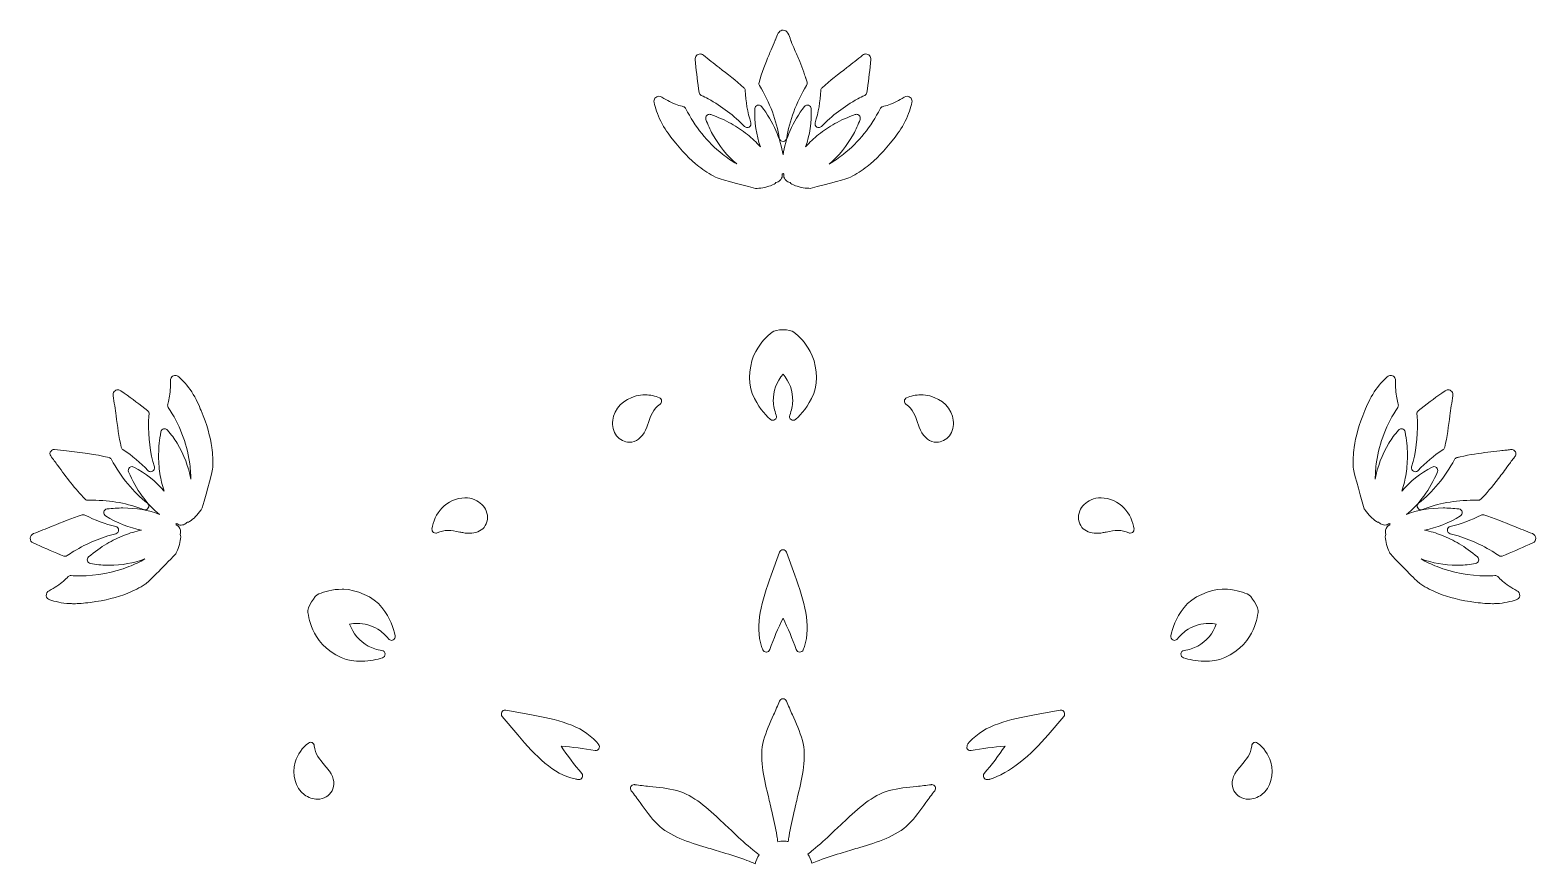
# Model space of a CAD drawing. Header units: inches. Extents: x -4 to 3121, y -2839 to 0.
# Drawn here: x 1174 to 1952, y -1562 to -1130 of the extents above; entities that cross this region are included whole.
import ezdxf

# ---------------------------------------------------------------- set-up
doc = ezdxf.new("R2010")
doc.units = ezdxf.units.IN
doc.header["$MEASUREMENT"] = 0
doc.layers.add('3', color=7, linetype='Continuous')

# ---------------------------------------------------------------- blocks, each defined once
blk = doc.blocks.new('block 2')
at = {"layer": '3', "lineweight": 0}
for points, knots in [([(1550.6, -1157.32), (1552.06, -1152.03), (1554.06, -1147.02), (1555.65, -1143.25), (1556.05, -1142.27), (1556.49, -1141.31), (1556.92, -1140.34), (1557.64, -1138.74), (1558.38, -1137.09), (1558.97, -1135.46), (1558.97, -1135.46), (1559.05, -1135.26), (1559.05, -1135.26), (1560.09, -1132.34), (1560.95, -1130.68), (1562.48, -1130.26), (1562.65, -1130.21), (1562.91, -1130.18), (1563.09, -1130.18), (1565.25, -1130.18), (1566.12, -1132.82), (1566.96, -1135.37), (1567.04, -1135.63), (1567.11, -1135.83), (1567.15, -1135.93), (1567.76, -1137.39), (1568.39, -1138.83), (1569.03, -1140.27), (1569.9, -1142.25), (1570.81, -1144.3), (1571.63, -1146.36), (1572.42, -1148.33), (1573.09, -1150.13), (1573.69, -1151.86), (1574.02, -1152.79), (1574.33, -1153.73), (1574.62, -1154.66), (1574.64, -1154.74), (1574.7, -1154.87), (1574.76, -1155.03), (1575.36, -1156.57), (1575.84, -1157.79), (1575.18, -1158.86), (1569.78, -1167.65), (1566.23, -1177.08), (1564.92, -1186.15), (1564.79, -1187.11), (1563.97, -1187.82), (1563, -1187.82), (1562.03, -1187.82), (1561.21, -1187.11), (1561.07, -1186.15), (1559.77, -1177.08), (1556.22, -1167.65), (1550.81, -1158.86), (1550.53, -1158.4), (1550.45, -1157.84), (1550.6, -1157.32)], [0, 0, 0, 0, 1, 1, 1, 2, 2, 2, 3, 3, 3, 4, 4, 4, 5, 5, 5, 6, 6, 6, 7, 7, 7, 8, 8, 8, 9, 9, 9, 10, 10, 10, 11, 11, 11, 12, 12, 12, 13, 13, 13, 14, 14, 14, 15, 15, 15, 16, 16, 16, 17, 17, 17, 18, 18, 18, 19, 19, 19, 19]), ([(1518.21, -1143.35), (1518.69, -1142.81), (1519.39, -1142.5), (1520.13, -1142.5), (1520.74, -1142.5), (1521.35, -1142.72), (1521.83, -1143.12), (1524.49, -1145.31), (1527.29, -1147.48), (1530, -1149.58), (1534.29, -1152.91), (1538.73, -1156.36), (1542.78, -1160.01), (1543.16, -1160.36), (1543.39, -1160.84), (1543.41, -1161.36), (1543.71, -1167.11), (1544.7, -1172.75), (1546.35, -1178.11), (1546.62, -1178.97), (1546.26, -1179.9), (1545.48, -1180.36), (1545.17, -1180.54), (1544.83, -1180.63), (1544.5, -1180.63), (1543.98, -1180.63), (1543.47, -1180.42), (1543.09, -1180.03), (1537.8, -1174.51), (1531.32, -1169.57), (1524.36, -1165.75), (1523.13, -1165.08), (1521.95, -1164.48), (1520.74, -1163.93), (1520.15, -1163.67), (1519.74, -1163.12), (1519.63, -1162.49), (1518.78, -1157.41), (1518.27, -1152.3), (1517.77, -1147.35), (1517.77, -1147.35), (1517.57, -1145.34), (1517.57, -1145.34), (1517.49, -1144.61), (1517.73, -1143.89), (1518.21, -1143.35)], [0, 0, 0, 0, 1, 1, 1, 2, 2, 2, 3, 3, 3, 4, 4, 4, 5, 5, 5, 6, 6, 6, 7, 7, 7, 8, 8, 8, 9, 9, 9, 10, 10, 10, 11, 11, 11, 12, 12, 12, 13, 13, 13, 14, 14, 14, 15, 15, 15, 15]), ([(1579.64, -1178.11), (1581.3, -1172.75), (1582.29, -1167.11), (1582.58, -1161.36), (1582.61, -1160.84), (1582.84, -1160.36), (1583.22, -1160.01), (1587.27, -1156.35), (1591.71, -1152.91), (1596, -1149.58), (1598.71, -1147.48), (1601.51, -1145.31), (1604.17, -1143.12), (1604.65, -1142.72), (1605.26, -1142.5), (1605.87, -1142.5), (1606.6, -1142.5), (1607.3, -1142.81), (1607.79, -1143.35), (1608.27, -1143.89), (1608.5, -1144.61), (1608.43, -1145.33), (1608.43, -1145.33), (1608.22, -1147.36), (1608.22, -1147.36), (1607.73, -1152.3), (1607.22, -1157.41), (1606.37, -1162.49), (1606.26, -1163.12), (1605.84, -1163.67), (1605.25, -1163.93), (1604.05, -1164.48), (1602.87, -1165.07), (1601.64, -1165.74), (1594.67, -1169.57), (1588.2, -1174.51), (1582.91, -1180.03), (1582.53, -1180.42), (1582.02, -1180.63), (1581.5, -1180.63), (1581.16, -1180.63), (1580.82, -1180.54), (1580.52, -1180.36), (1579.74, -1179.9), (1579.38, -1178.97), (1579.64, -1178.11)], [0, 0, 0, 0, 1, 1, 1, 2, 2, 2, 3, 3, 3, 4, 4, 4, 5, 5, 5, 6, 6, 6, 7, 7, 7, 8, 8, 8, 9, 9, 9, 10, 10, 10, 11, 11, 11, 12, 12, 12, 13, 13, 13, 14, 14, 14, 15, 15, 15, 15]), ([(1528.08, -1206.26), (1525.08, -1204.65), (1522.2, -1202.79), (1519.51, -1200.72), (1514.84, -1197.12), (1510.58, -1192.69), (1505.71, -1186.37), (1504.05, -1184.21), (1501.63, -1180.94), (1499.78, -1177.34), (1497.95, -1173.79), (1496.97, -1170.26), (1496.32, -1167.57), (1496.14, -1166.8), (1496.31, -1166.01), (1496.79, -1165.4), (1497.28, -1164.79), (1498.01, -1164.44), (1498.8, -1164.44), (1499.32, -1164.44), (1499.82, -1164.59), (1500.25, -1164.86), (1503.04, -1166.64), (1505.75, -1167.97), (1508.3, -1168.83), (1509.43, -1169.21), (1510.57, -1169.53), (1511.53, -1169.79), (1512.06, -1169.94), (1512.53, -1170.35), (1512.78, -1170.84), (1517.32, -1180.03), (1523.88, -1188.18), (1531.73, -1194.41), (1534.1, -1196.29), (1536.56, -1197.97), (1539.1, -1199.44), (1534.17, -1195.3), (1529.84, -1190.05), (1526.58, -1184.05), (1525.27, -1181.67), (1524.14, -1179.15), (1523.13, -1176.34), (1522.87, -1175.63), (1523.05, -1174.84), (1523.58, -1174.31), (1523.95, -1173.93), (1524.45, -1173.73), (1524.96, -1173.73), (1525.18, -1173.73), (1525.4, -1173.77), (1525.61, -1173.85), (1529.58, -1175.26), (1533.03, -1176.8), (1536.15, -1178.55), (1539.14, -1180.22), (1541.98, -1182.13), (1544.61, -1184.23), (1547.03, -1186.17), (1549.17, -1188.19), (1551.33, -1190.59), (1551.33, -1190.59), (1551.34, -1190.59), (1551.34, -1190.59), (1549.15, -1184.53), (1548.14, -1177.74), (1548.41, -1170.8), (1548.44, -1169.98), (1548.98, -1169.27), (1549.76, -1169.02), (1549.96, -1168.96), (1550.15, -1168.93), (1550.35, -1168.93), (1550.95, -1168.93), (1551.52, -1169.21), (1551.9, -1169.7), (1557.95, -1177.64), (1561.79, -1186.4), (1563, -1194.7), (1564.21, -1186.4), (1568.05, -1177.64), (1574.1, -1169.7), (1574.48, -1169.21), (1575.05, -1168.93), (1575.65, -1168.93), (1575.84, -1168.93), (1576.04, -1168.96), (1576.23, -1169.02), (1577.02, -1169.27), (1577.56, -1169.98), (1577.59, -1170.8), (1577.86, -1177.74), (1576.85, -1184.53), (1574.66, -1190.59), (1576.83, -1188.19), (1578.97, -1186.17), (1581.39, -1184.23), (1584.02, -1182.13), (1586.86, -1180.22), (1589.84, -1178.55), (1592.96, -1176.8), (1596.41, -1175.26), (1600.39, -1173.85), (1600.6, -1173.77), (1600.82, -1173.73), (1601.04, -1173.73), (1601.55, -1173.73), (1602.05, -1173.93), (1602.42, -1174.31), (1602.95, -1174.84), (1603.12, -1175.63), (1602.87, -1176.34), (1601.85, -1179.15), (1600.73, -1181.67), (1599.42, -1184.04), (1596.16, -1190.05), (1591.83, -1195.3), (1586.9, -1199.45), (1589.43, -1197.97), (1591.9, -1196.29), (1594.26, -1194.41), (1602.12, -1188.18), (1608.68, -1180.03), (1613.22, -1170.84), (1613.22, -1170.84), (1613.22, -1170.84), (1613.23, -1170.84), (1613.47, -1170.32), (1613.92, -1169.94), (1614.47, -1169.79), (1615.43, -1169.53), (1616.57, -1169.21), (1617.71, -1168.83), (1620.25, -1167.97), (1622.96, -1166.64), (1625.74, -1164.87), (1626.18, -1164.59), (1626.68, -1164.44), (1627.19, -1164.44), (1627.99, -1164.44), (1628.72, -1164.79), (1629.21, -1165.4), (1629.69, -1166.01), (1629.86, -1166.79), (1629.68, -1167.58), (1629.03, -1170.26), (1628.05, -1173.79), (1626.22, -1177.34), (1624.37, -1180.94), (1621.95, -1184.22), (1620.29, -1186.36), (1615.42, -1192.69), (1611.16, -1197.12), (1606.48, -1200.72), (1603.8, -1202.79), (1600.92, -1204.66), (1597.92, -1206.26), (1596.46, -1207.05), (1586.8, -1209.58), (1577.09, -1212.06), (1576.56, -1212.05), (1576.02, -1212.03), (1575.51, -1211.98), (1572.64, -1211.77), (1569.88, -1211.03), (1567.56, -1209.87), (1567.17, -1209.68), (1566.87, -1209.37), (1566.69, -1209.01), (1566.62, -1209), (1566.54, -1209), (1566.47, -1208.99), (1566.12, -1208.97), (1565.78, -1208.85), (1565.5, -1208.65), (1565.2, -1208.44), (1564.91, -1208.23), (1564.63, -1208), (1563.85, -1207.34), (1563.39, -1206.44), (1563.35, -1205.46), (1563.34, -1205.23), (1563.36, -1204.99), (1563.4, -1204.76), (1563.24, -1204.62), (1563.11, -1204.46), (1563, -1204.28), (1562.89, -1204.46), (1562.76, -1204.62), (1562.6, -1204.76), (1562.64, -1204.99), (1562.65, -1205.23), (1562.64, -1205.46), (1562.6, -1206.44), (1562.15, -1207.34), (1561.36, -1208), (1561.09, -1208.23), (1560.8, -1208.44), (1560.5, -1208.64), (1560.22, -1208.85), (1559.88, -1208.97), (1559.53, -1208.99), (1559.46, -1209), (1559.38, -1209), (1559.31, -1209.01), (1559.12, -1209.37), (1558.82, -1209.68), (1558.44, -1209.87), (1556.11, -1211.03), (1553.36, -1211.77), (1550.5, -1211.98), (1549.91, -1212.03), (1549.31, -1212.06), (1548.7, -1212.07), (1539.1, -1209.59), (1529.55, -1207.05), (1528.08, -1206.26)], [0, 0, 0, 0, 1, 1, 1, 2, 2, 2, 3, 3, 3, 4, 4, 4, 5, 5, 5, 6, 6, 6, 7, 7, 7, 8, 8, 8, 9, 9, 9, 10, 10, 10, 11, 11, 11, 12, 12, 12, 13, 13, 13, 14, 14, 14, 15, 15, 15, 16, 16, 16, 17, 17, 17, 18, 18, 18, 19, 19, 19, 20, 20, 20, 21, 21, 21, 22, 22, 22, 23, 23, 23, 24, 24, 24, 25, 25, 25, 26, 26, 26, 27, 27, 27, 28, 28, 28, 29, 29, 29, 30, 30, 30, 31, 31, 31, 32, 32, 32, 33, 33, 33, 34, 34, 34, 35, 35, 35, 36, 36, 36, 37, 37, 37, 38, 38, 38, 39, 39, 39, 40, 40, 40, 41, 41, 41, 42, 42, 42, 43, 43, 43, 44, 44, 44, 45, 45, 45, 46, 46, 46, 47, 47, 47, 48, 48, 48, 49, 49, 49, 50, 50, 50, 51, 51, 51, 52, 52, 52, 53, 53, 53, 54, 54, 54, 55, 55, 55, 56, 56, 56, 57, 57, 57, 58, 58, 58, 59, 59, 59, 60, 60, 60, 61, 61, 61, 62, 62, 62, 63, 63, 63, 64, 64, 64, 65, 65, 65, 66, 66, 66, 67, 67, 67, 68, 68, 68, 69, 69, 69, 70, 70, 70, 71, 71, 71, 72, 72, 72, 72]), ([(1559.53, -1329.36), (1559.88, -1330.21), (1559.58, -1331.18), (1558.83, -1331.7), (1558.5, -1331.93), (1558.11, -1332.05), (1557.73, -1332.05), (1557.25, -1332.05), (1556.77, -1331.87), (1556.39, -1331.52), (1553.33, -1328.64), (1550.1, -1325.24), (1547.12, -1318.25), (1544.37, -1311.81), (1545.89, -1301.92), (1548.87, -1296.45), (1551.56, -1291.53), (1554.79, -1288.69), (1557.4, -1286.41), (1559.17, -1284.85), (1566.83, -1284.85), (1568.6, -1286.41), (1571.2, -1288.69), (1574.44, -1291.53), (1577.12, -1296.45), (1580.11, -1301.92), (1581.63, -1311.81), (1578.88, -1318.25), (1575.9, -1325.24), (1572.66, -1328.64), (1569.6, -1331.52), (1569.23, -1331.87), (1568.75, -1332.05), (1568.27, -1332.05), (1567.89, -1332.05), (1567.5, -1331.93), (1567.17, -1331.7), (1566.41, -1331.18), (1566.12, -1330.21), (1566.47, -1329.36), (1567.44, -1326.99), (1567.97, -1324.54), (1568.03, -1322.08), (1568.15, -1317.02), (1566.32, -1311.96), (1563, -1308.15), (1559.68, -1311.97), (1557.85, -1317.02), (1557.97, -1322.08), (1558.03, -1324.54), (1558.55, -1326.99), (1559.53, -1329.36)], [0, 0, 0, 0, 1, 1, 1, 2, 2, 2, 3, 3, 3, 4, 4, 4, 5, 5, 5, 6, 6, 6, 7, 7, 7, 8, 8, 8, 9, 9, 9, 10, 10, 10, 11, 11, 11, 12, 12, 12, 13, 13, 13, 14, 14, 14, 15, 15, 15, 16, 16, 16, 17, 17, 17, 17]), ([(1233.2, -1416.83), (1230.31, -1418.63), (1227.25, -1420.19), (1224.12, -1421.48), (1218.66, -1423.73), (1212.69, -1425.2), (1204.79, -1426.25), (1201.39, -1426.71), (1198.62, -1426.93), (1196.07, -1426.93), (1195.38, -1426.93), (1194.69, -1426.91), (1194.01, -1426.88), (1190.01, -1426.69), (1186.46, -1425.77), (1183.81, -1424.99), (1182.81, -1424.69), (1182.1, -1423.83), (1182, -1422.8), (1181.9, -1421.74), (1182.47, -1420.73), (1183.43, -1420.24), (1186.37, -1418.71), (1188.88, -1417.03), (1190.89, -1415.25), (1191.78, -1414.46), (1192.63, -1413.64), (1193.34, -1412.93), (1193.71, -1412.57), (1194.2, -1412.37), (1194.71, -1412.37), (1194.73, -1412.37), (1194.85, -1412.38), (1194.88, -1412.38), (1196.33, -1412.47), (1197.82, -1412.52), (1199.3, -1412.52), (1208.06, -1412.52), (1216.87, -1410.87), (1224.76, -1407.74), (1227.63, -1406.61), (1230.36, -1405.29), (1232.94, -1403.8), (1227.24, -1405.9), (1220.94, -1407.04), (1214.54, -1407.04), (1214.09, -1407.04), (1213.65, -1407.04), (1213.21, -1407.03), (1210.5, -1406.97), (1207.75, -1406.69), (1204.81, -1406.16), (1204.07, -1406.03), (1203.47, -1405.48), (1203.28, -1404.75), (1203.08, -1404.02), (1203.32, -1403.25), (1203.89, -1402.76), (1207.1, -1400.03), (1210.16, -1397.81), (1213.23, -1395.98), (1216.17, -1394.23), (1219.25, -1392.72), (1222.39, -1391.5), (1225.27, -1390.38), (1228.1, -1389.54), (1231.25, -1388.86), (1231.25, -1388.86), (1231.26, -1388.86), (1231.26, -1388.85), (1224.91, -1387.72), (1218.53, -1385.2), (1212.66, -1381.5), (1211.96, -1381.06), (1211.62, -1380.24), (1211.79, -1379.44), (1211.97, -1378.63), (1212.63, -1378.03), (1213.44, -1377.93), (1216.19, -1377.57), (1218.95, -1377.4), (1221.66, -1377.4), (1228.62, -1377.4), (1235.03, -1378.55), (1240.59, -1380.76), (1234.02, -1375.56), (1228.39, -1367.88), (1224.55, -1358.7), (1224.23, -1357.94), (1224.42, -1357.06), (1225.03, -1356.51), (1225.4, -1356.17), (1225.87, -1356), (1226.34, -1356), (1226.65, -1356), (1226.96, -1356.07), (1227.25, -1356.22), (1233.39, -1359.46), (1238.76, -1363.73), (1242.92, -1368.66), (1241.93, -1365.57), (1241.24, -1362.71), (1240.77, -1359.65), (1240.27, -1356.33), (1240.03, -1352.91), (1240.08, -1349.49), (1240.13, -1345.91), (1240.52, -1342.15), (1241.28, -1338), (1241.42, -1337.26), (1241.97, -1336.67), (1242.69, -1336.48), (1242.86, -1336.43), (1243.03, -1336.41), (1243.19, -1336.41), (1243.76, -1336.41), (1244.3, -1336.66), (1244.68, -1337.1), (1246.61, -1339.39), (1248.23, -1341.63), (1249.63, -1343.94), (1253.2, -1349.77), (1255.58, -1356.14), (1256.71, -1362.49), (1256.7, -1359.56), (1256.47, -1356.58), (1256.03, -1353.59), (1254.56, -1343.67), (1250.78, -1333.92), (1245.09, -1325.38), (1244.77, -1324.91), (1244.67, -1324.33), (1244.81, -1323.78), (1245.05, -1322.88), (1245.36, -1321.69), (1245.59, -1320.49), (1246.13, -1317.87), (1246.32, -1314.86), (1246.18, -1311.56), (1246.15, -1310.81), (1246.4, -1310.12), (1246.9, -1309.59), (1247.39, -1309.09), (1248.05, -1308.8), (1248.74, -1308.8), (1249.39, -1308.8), (1250.01, -1309.04), (1250.5, -1309.51), (1252.49, -1311.41), (1255.06, -1314.02), (1257.22, -1317.38), (1259.41, -1320.78), (1261.04, -1324.52), (1262.07, -1327.03), (1265.12, -1334.41), (1266.82, -1340.31), (1267.61, -1346.17), (1268.05, -1349.53), (1268.23, -1352.95), (1268.12, -1356.35), (1268.07, -1358.06), (1265.36, -1367.85), (1262.64, -1377.41), (1262.39, -1377.82), (1262.14, -1378.23), (1261.87, -1378.61), (1260.24, -1381), (1258.23, -1383.02), (1256.06, -1384.45), (1255.74, -1384.66), (1255.36, -1384.77), (1254.99, -1384.77), (1254.95, -1384.77), (1254.92, -1384.77), (1254.88, -1384.77), (1254.84, -1384.83), (1254.8, -1384.89), (1254.76, -1384.96), (1254.56, -1385.25), (1254.29, -1385.48), (1253.97, -1385.62), (1253.64, -1385.77), (1253.31, -1385.92), (1252.98, -1386.05), (1252.57, -1386.2), (1252.15, -1386.27), (1251.73, -1386.27), (1250.93, -1386.27), (1250.17, -1385.99), (1249.57, -1385.49), (1249.37, -1385.56), (1249.16, -1385.6), (1248.94, -1385.6), (1249.05, -1385.79), (1249.12, -1385.99), (1249.16, -1386.19), (1250.29, -1386.62), (1251.13, -1387.6), (1251.35, -1388.88), (1251.41, -1389.22), (1251.44, -1389.58), (1251.47, -1389.94), (1251.51, -1390.29), (1251.44, -1390.65), (1251.29, -1390.96), (1251.26, -1391.03), (1251.22, -1391.1), (1251.19, -1391.16), (1251.41, -1391.5), (1251.53, -1391.91), (1251.5, -1392.34), (1251.35, -1394.94), (1250.61, -1397.69), (1249.36, -1400.28), (1249.24, -1400.54), (1249.09, -1400.81), (1248.95, -1401.07), (1241.97, -1408.39), (1234.68, -1415.92), (1233.2, -1416.83)], [0, 0, 0, 0, 1, 1, 1, 2, 2, 2, 3, 3, 3, 4, 4, 4, 5, 5, 5, 6, 6, 6, 7, 7, 7, 8, 8, 8, 9, 9, 9, 10, 10, 10, 11, 11, 11, 12, 12, 12, 13, 13, 13, 14, 14, 14, 15, 15, 15, 16, 16, 16, 17, 17, 17, 18, 18, 18, 19, 19, 19, 20, 20, 20, 21, 21, 21, 22, 22, 22, 23, 23, 23, 24, 24, 24, 25, 25, 25, 26, 26, 26, 27, 27, 27, 28, 28, 28, 29, 29, 29, 30, 30, 30, 31, 31, 31, 32, 32, 32, 33, 33, 33, 34, 34, 34, 35, 35, 35, 36, 36, 36, 37, 37, 37, 38, 38, 38, 39, 39, 39, 40, 40, 40, 41, 41, 41, 42, 42, 42, 43, 43, 43, 44, 44, 44, 45, 45, 45, 46, 46, 46, 47, 47, 47, 48, 48, 48, 49, 49, 49, 50, 50, 50, 51, 51, 51, 52, 52, 52, 53, 53, 53, 54, 54, 54, 55, 55, 55, 56, 56, 56, 57, 57, 57, 58, 58, 58, 59, 59, 59, 60, 60, 60, 61, 61, 61, 62, 62, 62, 63, 63, 63, 64, 64, 64, 65, 65, 65, 66, 66, 66, 67, 67, 67, 68, 68, 68, 69, 69, 69, 70, 70, 70, 71, 71, 71, 72, 72, 72, 73, 73, 73, 73]), ([(1858.39, -1346.16), (1859.17, -1340.3), (1860.88, -1334.4), (1863.92, -1327.03), (1864.95, -1324.51), (1866.58, -1320.78), (1868.77, -1317.38), (1870.93, -1314.02), (1873.5, -1311.4), (1875.51, -1309.49), (1875.99, -1309.04), (1876.61, -1308.79), (1877.25, -1308.79), (1877.94, -1308.79), (1878.61, -1309.08), (1879.09, -1309.58), (1879.59, -1310.11), (1879.85, -1310.81), (1879.81, -1311.54), (1879.67, -1314.85), (1879.87, -1317.86), (1880.4, -1320.5), (1880.63, -1321.67), (1880.93, -1322.81), (1881.18, -1323.78), (1881.32, -1324.29), (1881.23, -1324.84), (1880.96, -1325.29), (1880.95, -1325.31), (1880.91, -1325.36), (1880.9, -1325.38), (1875.21, -1333.91), (1871.43, -1343.66), (1869.97, -1353.59), (1869.52, -1356.58), (1869.3, -1359.55), (1869.29, -1362.48), (1870.41, -1356.14), (1872.8, -1349.77), (1876.36, -1343.94), (1877.76, -1341.62), (1879.38, -1339.38), (1881.31, -1337.1), (1881.69, -1336.65), (1882.24, -1336.41), (1882.8, -1336.41), (1882.97, -1336.41), (1883.14, -1336.43), (1883.3, -1336.47), (1884.03, -1336.66), (1884.58, -1337.26), (1884.71, -1338), (1885.48, -1342.15), (1885.87, -1345.9), (1885.92, -1349.48), (1885.96, -1352.9), (1885.73, -1356.32), (1885.22, -1359.65), (1884.75, -1362.71), (1884.07, -1365.57), (1883.08, -1368.65), (1883.08, -1368.65), (1883.08, -1368.65), (1883.08, -1368.65), (1887.23, -1363.73), (1892.6, -1359.46), (1898.75, -1356.22), (1899.03, -1356.07), (1899.34, -1356), (1899.65, -1356), (1900.13, -1356), (1900.6, -1356.17), (1900.97, -1356.51), (1901.57, -1357.06), (1901.76, -1357.93), (1901.45, -1358.69), (1897.61, -1367.87), (1891.97, -1375.56), (1885.41, -1380.76), (1890.96, -1378.54), (1897.37, -1377.39), (1904.34, -1377.39), (1907.04, -1377.39), (1909.81, -1377.57), (1912.55, -1377.92), (1913.36, -1378.03), (1914.03, -1378.63), (1914.2, -1379.43), (1914.38, -1380.23), (1914.03, -1381.06), (1913.34, -1381.5), (1907.46, -1385.2), (1901.08, -1387.71), (1894.74, -1388.85), (1897.9, -1389.53), (1900.72, -1390.37), (1903.61, -1391.5), (1906.74, -1392.72), (1909.82, -1394.23), (1912.76, -1395.98), (1915.84, -1397.81), (1918.89, -1400.02), (1922.1, -1402.76), (1922.68, -1403.24), (1922.92, -1404.02), (1922.72, -1404.75), (1922.52, -1405.47), (1921.93, -1406.02), (1921.19, -1406.15), (1918.24, -1406.68), (1915.49, -1406.96), (1912.79, -1407.02), (1912.35, -1407.03), (1911.9, -1407.04), (1911.46, -1407.04), (1905.05, -1407.04), (1898.76, -1405.89), (1893.05, -1403.8), (1895.64, -1405.29), (1898.37, -1406.61), (1901.23, -1407.74), (1909.13, -1410.86), (1917.93, -1412.51), (1926.7, -1412.51), (1928.17, -1412.51), (1929.66, -1412.47), (1931.13, -1412.37), (1931.18, -1412.37), (1931.23, -1412.36), (1931.28, -1412.36), (1931.79, -1412.36), (1932.29, -1412.57), (1932.65, -1412.93), (1933.32, -1413.59), (1934.2, -1414.44), (1935.11, -1415.25), (1937.12, -1417.02), (1939.63, -1418.7), (1942.56, -1420.23), (1943.53, -1420.73), (1944.09, -1421.73), (1943.99, -1422.79), (1943.9, -1423.82), (1943.19, -1424.68), (1942.18, -1424.99), (1939.53, -1425.77), (1935.98, -1426.68), (1932, -1426.87), (1931.31, -1426.91), (1930.62, -1426.92), (1929.93, -1426.92), (1927.38, -1426.92), (1924.61, -1426.71), (1921.21, -1426.25), (1913.3, -1425.2), (1907.33, -1423.73), (1901.87, -1421.48), (1898.74, -1420.19), (1895.69, -1418.62), (1892.79, -1416.83), (1891.19, -1415.84), (1883.74, -1408.12), (1877.11, -1401.19), (1876.95, -1400.89), (1876.78, -1400.59), (1876.64, -1400.29), (1875.39, -1397.69), (1874.65, -1394.94), (1874.49, -1392.34), (1874.47, -1391.91), (1874.58, -1391.5), (1874.81, -1391.16), (1874.77, -1391.09), (1874.74, -1391.03), (1874.71, -1390.97), (1874.55, -1390.65), (1874.49, -1390.29), (1874.52, -1389.94), (1874.55, -1389.58), (1874.59, -1389.22), (1874.65, -1388.87), (1874.87, -1387.6), (1875.71, -1386.61), (1876.83, -1386.19), (1876.87, -1385.98), (1876.95, -1385.78), (1877.05, -1385.6), (1876.84, -1385.59), (1876.63, -1385.56), (1876.43, -1385.49), (1875.82, -1385.98), (1875.07, -1386.27), (1874.27, -1386.27), (1873.85, -1386.27), (1873.43, -1386.19), (1873.01, -1386.04), (1872.68, -1385.92), (1872.35, -1385.77), (1872.03, -1385.62), (1871.7, -1385.47), (1871.43, -1385.24), (1871.23, -1384.94), (1871.19, -1384.88), (1871.15, -1384.82), (1871.11, -1384.76), (1871.08, -1384.76), (1871.04, -1384.77), (1871, -1384.77), (1870.63, -1384.77), (1870.26, -1384.66), (1869.93, -1384.44), (1867.76, -1383.01), (1865.75, -1380.99), (1864.13, -1378.62), (1863.94, -1378.35), (1863.77, -1378.06), (1863.59, -1377.78), (1860.78, -1368.14), (1857.93, -1358.09), (1857.87, -1356.35), (1857.77, -1352.94), (1857.94, -1349.52), (1858.39, -1346.16)], [0, 0, 0, 0, 1, 1, 1, 2, 2, 2, 3, 3, 3, 4, 4, 4, 5, 5, 5, 6, 6, 6, 7, 7, 7, 8, 8, 8, 9, 9, 9, 10, 10, 10, 11, 11, 11, 12, 12, 12, 13, 13, 13, 14, 14, 14, 15, 15, 15, 16, 16, 16, 17, 17, 17, 18, 18, 18, 19, 19, 19, 20, 20, 20, 21, 21, 21, 22, 22, 22, 23, 23, 23, 24, 24, 24, 25, 25, 25, 26, 26, 26, 27, 27, 27, 28, 28, 28, 29, 29, 29, 30, 30, 30, 31, 31, 31, 32, 32, 32, 33, 33, 33, 34, 34, 34, 35, 35, 35, 36, 36, 36, 37, 37, 37, 38, 38, 38, 39, 39, 39, 40, 40, 40, 41, 41, 41, 42, 42, 42, 43, 43, 43, 44, 44, 44, 45, 45, 45, 46, 46, 46, 47, 47, 47, 48, 48, 48, 49, 49, 49, 50, 50, 50, 51, 51, 51, 52, 52, 52, 53, 53, 53, 54, 54, 54, 55, 55, 55, 56, 56, 56, 57, 57, 57, 58, 58, 58, 59, 59, 59, 60, 60, 60, 61, 61, 61, 62, 62, 62, 63, 63, 63, 64, 64, 64, 65, 65, 65, 66, 66, 66, 67, 67, 67, 68, 68, 68, 69, 69, 69, 70, 70, 70, 71, 71, 71, 72, 72, 72, 73, 73, 73, 74, 74, 74, 74]), ([(1217.15, -1317.2), (1217.64, -1316.62), (1218.35, -1316.29), (1219.1, -1316.29), (1219.64, -1316.29), (1220.16, -1316.46), (1220.61, -1316.78), (1220.61, -1316.78), (1222.27, -1317.98), (1222.27, -1317.98), (1226.3, -1320.87), (1230.46, -1323.87), (1234.43, -1327.15), (1234.93, -1327.56), (1235.19, -1328.19), (1235.13, -1328.83), (1235, -1330.15), (1234.92, -1331.48), (1234.89, -1332.87), (1234.72, -1340.79), (1235.75, -1348.85), (1237.88, -1356.18), (1238.13, -1357.04), (1237.75, -1357.97), (1236.97, -1358.41), (1236.67, -1358.58), (1236.34, -1358.66), (1236.01, -1358.66), (1235.48, -1358.66), (1234.96, -1358.45), (1234.58, -1358.04), (1230.81, -1353.98), (1226.43, -1350.32), (1221.56, -1347.17), (1221.13, -1346.89), (1220.82, -1346.45), (1220.71, -1345.94), (1219.57, -1340.61), (1218.81, -1335.05), (1218.08, -1329.67), (1217.61, -1326.28), (1217.13, -1322.76), (1216.56, -1319.37), (1216.43, -1318.58), (1216.64, -1317.79), (1217.15, -1317.2)], [0, 0, 0, 0, 1, 1, 1, 2, 2, 2, 3, 3, 3, 4, 4, 4, 5, 5, 5, 6, 6, 6, 7, 7, 7, 8, 8, 8, 9, 9, 9, 10, 10, 10, 11, 11, 11, 12, 12, 12, 13, 13, 13, 14, 14, 14, 15, 15, 15, 15]), ([(1499.42, -1323.74), (1495.78, -1326.39), (1494.72, -1329.43), (1493.24, -1333.63), (1493.01, -1334.28), (1492.78, -1334.95), (1492.53, -1335.64), (1490.97, -1339.91), (1488.18, -1342.69), (1484.89, -1343.28), (1484.47, -1343.35), (1484.03, -1343.39), (1483.6, -1343.39), (1481.09, -1343.39), (1478.53, -1342.1), (1476.92, -1340.01), (1475.28, -1337.89), (1474.55, -1334.97), (1474.91, -1332.02), (1475.64, -1326.11), (1480.65, -1320.94), (1487.09, -1319.44), (1488.58, -1319.1), (1490.12, -1318.92), (1491.68, -1318.92), (1494.34, -1318.92), (1496.89, -1319.43), (1499.06, -1320.39), (1499.7, -1320.68), (1500.14, -1321.27), (1500.21, -1321.97), (1500.28, -1322.66), (1499.98, -1323.34), (1499.42, -1323.74)], [0, 0, 0, 0, 1, 1, 1, 2, 2, 2, 3, 3, 3, 4, 4, 4, 5, 5, 5, 6, 6, 6, 7, 7, 7, 8, 8, 8, 9, 9, 9, 10, 10, 10, 11, 11, 11, 11]), ([(1626.93, -1320.39), (1629.11, -1319.43), (1631.66, -1318.92), (1634.31, -1318.92), (1635.88, -1318.92), (1637.42, -1319.1), (1638.91, -1319.44), (1645.35, -1320.94), (1650.36, -1326.11), (1651.08, -1332.02), (1651.45, -1334.97), (1650.72, -1337.89), (1649.08, -1340.01), (1647.47, -1342.1), (1644.91, -1343.39), (1642.4, -1343.39), (1641.97, -1343.39), (1641.53, -1343.35), (1641.11, -1343.28), (1637.81, -1342.69), (1635.03, -1339.91), (1633.47, -1335.64), (1633.22, -1334.95), (1632.98, -1334.28), (1632.76, -1333.63), (1631.28, -1329.43), (1630.21, -1326.39), (1626.58, -1323.74), (1626.01, -1323.34), (1625.71, -1322.66), (1625.79, -1321.97), (1625.86, -1321.28), (1626.3, -1320.68), (1626.93, -1320.39)], [0, 0, 0, 0, 1, 1, 1, 2, 2, 2, 3, 3, 3, 4, 4, 4, 5, 5, 5, 6, 6, 6, 7, 7, 7, 8, 8, 8, 9, 9, 9, 10, 10, 10, 11, 11, 11, 11]), ([(1888.12, -1356.17), (1890.24, -1348.85), (1891.27, -1340.79), (1891.1, -1332.87), (1891.07, -1331.47), (1890.99, -1330.15), (1890.86, -1328.83), (1890.8, -1328.18), (1891.06, -1327.55), (1891.56, -1327.14), (1895.53, -1323.86), (1899.71, -1320.86), (1903.74, -1317.96), (1903.74, -1317.96), (1905.38, -1316.78), (1905.38, -1316.78), (1905.83, -1316.46), (1906.35, -1316.29), (1906.89, -1316.29), (1907.64, -1316.29), (1908.36, -1316.62), (1908.85, -1317.2), (1909.35, -1317.79), (1909.56, -1318.58), (1909.43, -1319.37), (1908.86, -1322.76), (1908.38, -1326.27), (1907.92, -1329.66), (1907.18, -1335.04), (1906.42, -1340.6), (1905.28, -1345.94), (1905.17, -1346.44), (1904.87, -1346.88), (1904.44, -1347.16), (1899.57, -1350.31), (1895.19, -1353.97), (1891.41, -1358.04), (1891.03, -1358.45), (1890.51, -1358.66), (1889.98, -1358.66), (1889.66, -1358.66), (1889.33, -1358.58), (1889.03, -1358.41), (1888.24, -1357.96), (1887.87, -1357.04), (1888.12, -1356.17)], [0, 0, 0, 0, 1, 1, 1, 2, 2, 2, 3, 3, 3, 4, 4, 4, 5, 5, 5, 6, 6, 6, 7, 7, 7, 8, 8, 8, 9, 9, 9, 10, 10, 10, 11, 11, 11, 12, 12, 12, 13, 13, 13, 14, 14, 14, 15, 15, 15, 15]), ([(1187.98, -1355.5), (1186.75, -1353.82), (1185.52, -1352.15), (1184.27, -1350.5), (1183.69, -1349.72), (1183.77, -1348.64), (1184.44, -1347.96), (1184.81, -1347.45), (1185.4, -1347.14), (1186.03, -1347.14), (1186.11, -1347.14), (1186.19, -1347.14), (1186.27, -1347.15), (1188.29, -1347.4), (1190.34, -1347.63), (1192.4, -1347.86), (1199.72, -1348.67), (1207.28, -1349.51), (1214.48, -1351.38), (1215, -1351.52), (1215.44, -1351.86), (1215.7, -1352.34), (1220.62, -1361.43), (1227.03, -1369.24), (1234.26, -1374.91), (1235.02, -1375.51), (1235.22, -1376.57), (1234.74, -1377.41), (1234.38, -1378.03), (1233.73, -1378.38), (1233.05, -1378.38), (1232.81, -1378.38), (1232.57, -1378.34), (1232.33, -1378.24), (1224.34, -1375.04), (1215.43, -1373.41), (1205.85, -1373.41), (1205.07, -1373.41), (1204.29, -1373.43), (1203.52, -1373.45), (1203.5, -1373.45), (1203.48, -1373.45), (1203.46, -1373.45), (1202.94, -1373.45), (1202.45, -1373.24), (1202.08, -1372.87), (1196.86, -1367.57), (1192.35, -1361.44), (1187.98, -1355.5)], [0, 0, 0, 0, 1, 1, 1, 2, 2, 2, 3, 3, 3, 4, 4, 4, 5, 5, 5, 6, 6, 6, 7, 7, 7, 8, 8, 8, 9, 9, 9, 10, 10, 10, 11, 11, 11, 12, 12, 12, 13, 13, 13, 14, 14, 14, 15, 15, 15, 16, 16, 16, 16]), ([(1911.52, -1351.38), (1912.06, -1351.23), (1912.6, -1351.1), (1913.15, -1350.97), (1918.27, -1349.76), (1923.32, -1349.06), (1927.59, -1348.54), (1929.6, -1348.3), (1931.62, -1348.07), (1933.64, -1347.85), (1933.64, -1347.85), (1934.79, -1347.72), (1934.79, -1347.72), (1935.27, -1347.67), (1935.76, -1347.62), (1936.25, -1347.57), (1936.65, -1347.53), (1937.04, -1347.5), (1937.44, -1347.45), (1937.86, -1347.41), (1938.28, -1347.36), (1938.76, -1347.29), (1938.98, -1347.24), (1939.31, -1347.17), (1939.69, -1347.17), (1940.38, -1347.17), (1940.87, -1347.42), (1941.18, -1347.65), (1941.68, -1348.04), (1941.98, -1348.58), (1942.03, -1349.19), (1942.11, -1350.18), (1941.51, -1350.84), (1941.31, -1351.04), (1940.2, -1352.52), (1939.1, -1354.02), (1938, -1355.51), (1936.39, -1357.7), (1934.73, -1359.96), (1933.04, -1362.16), (1929.61, -1366.64), (1926.8, -1369.94), (1923.92, -1372.86), (1923.55, -1373.23), (1923.05, -1373.44), (1922.53, -1373.44), (1922.51, -1373.44), (1922.49, -1373.44), (1922.48, -1373.44), (1921.7, -1373.42), (1920.93, -1373.41), (1920.16, -1373.41), (1910.57, -1373.41), (1901.65, -1375.03), (1893.67, -1378.24), (1893.43, -1378.33), (1893.18, -1378.38), (1892.94, -1378.38), (1892.26, -1378.38), (1891.61, -1378.02), (1891.26, -1377.41), (1890.77, -1376.57), (1890.98, -1375.5), (1891.74, -1374.9), (1898.96, -1369.23), (1905.38, -1361.43), (1910.29, -1352.33), (1910.55, -1351.86), (1910.99, -1351.51), (1911.52, -1351.38)], [0, 0, 0, 0, 1, 1, 1, 2, 2, 2, 3, 3, 3, 4, 4, 4, 5, 5, 5, 6, 6, 6, 7, 7, 7, 8, 8, 8, 9, 9, 9, 10, 10, 10, 11, 11, 11, 12, 12, 12, 13, 13, 13, 14, 14, 14, 15, 15, 15, 16, 16, 16, 17, 17, 17, 18, 18, 18, 19, 19, 19, 20, 20, 20, 21, 21, 21, 22, 22, 22, 23, 23, 23, 23]), ([(1383.4, -1390.44), (1383, -1390.44), (1382.6, -1390.31), (1382.26, -1390.07), (1381.69, -1389.66), (1381.39, -1388.98), (1381.47, -1388.29), (1381.87, -1384.52), (1383.8, -1380.47), (1386.63, -1377.44), (1389.72, -1374.14), (1394.15, -1372.16), (1398.47, -1372.16), (1400.28, -1372.16), (1402.01, -1372.51), (1403.61, -1373.19), (1406.35, -1374.35), (1408.51, -1376.44), (1409.53, -1378.92), (1410.73, -1381.84), (1410.28, -1385.19), (1408.37, -1387.45), (1406.69, -1389.45), (1404.07, -1390.51), (1400.8, -1390.51), (1399.87, -1390.51), (1398.91, -1390.42), (1397.94, -1390.25), (1397.22, -1390.12), (1396.52, -1389.99), (1395.84, -1389.86), (1393.58, -1389.44), (1391.62, -1389.07), (1389.71, -1389.07), (1387.79, -1389.07), (1386.04, -1389.45), (1384.19, -1390.27), (1383.94, -1390.39), (1383.67, -1390.44), (1383.4, -1390.44)], [0, 0, 0, 0, 1, 1, 1, 2, 2, 2, 3, 3, 3, 4, 4, 4, 5, 5, 5, 6, 6, 6, 7, 7, 7, 8, 8, 8, 9, 9, 9, 10, 10, 10, 11, 11, 11, 12, 12, 12, 13, 13, 13, 13]), ([(1736.29, -1389.07), (1734.38, -1389.07), (1732.42, -1389.44), (1730.15, -1389.86), (1729.47, -1389.99), (1728.78, -1390.12), (1728.05, -1390.25), (1727.08, -1390.42), (1726.12, -1390.5), (1725.2, -1390.5), (1721.92, -1390.5), (1719.3, -1389.45), (1717.62, -1387.45), (1715.72, -1385.19), (1715.26, -1381.84), (1716.47, -1378.92), (1717.49, -1376.44), (1719.64, -1374.35), (1722.38, -1373.18), (1723.98, -1372.51), (1725.71, -1372.16), (1727.52, -1372.16), (1731.85, -1372.16), (1736.28, -1374.14), (1739.37, -1377.44), (1742.19, -1380.47), (1744.12, -1384.52), (1744.53, -1388.29), (1744.6, -1388.98), (1744.3, -1389.65), (1743.74, -1390.06), (1743.4, -1390.31), (1743, -1390.44), (1742.59, -1390.44), (1742.33, -1390.44), (1742.06, -1390.38), (1741.8, -1390.27), (1739.96, -1389.45), (1738.2, -1389.07), (1736.29, -1389.07)], [0, 0, 0, 0, 1, 1, 1, 2, 2, 2, 3, 3, 3, 4, 4, 4, 5, 5, 5, 6, 6, 6, 7, 7, 7, 8, 8, 8, 9, 9, 9, 10, 10, 10, 11, 11, 11, 12, 12, 12, 13, 13, 13, 13]), ([(1175.18, -1395.47), (1174.23, -1395.05), (1173.63, -1394.1), (1173.66, -1393.06), (1173.69, -1392), (1174.37, -1391.06), (1175.4, -1390.67), (1178.62, -1389.47), (1181.9, -1388.13), (1185.07, -1386.83), (1190.1, -1384.78), (1195.3, -1382.66), (1200.48, -1380.98), (1200.68, -1380.92), (1200.88, -1380.89), (1201.08, -1380.89), (1201.39, -1380.89), (1201.69, -1380.96), (1201.97, -1381.1), (1207.13, -1383.74), (1212.49, -1385.71), (1217.9, -1386.94), (1218.78, -1387.14), (1219.4, -1387.92), (1219.41, -1388.82), (1219.42, -1389.73), (1218.8, -1390.51), (1217.93, -1390.73), (1210.53, -1392.55), (1203.03, -1395.69), (1196.26, -1399.79), (1195.06, -1400.53), (1193.95, -1401.26), (1192.87, -1402.02), (1192.54, -1402.26), (1192.14, -1402.39), (1191.74, -1402.39), (1191.51, -1402.39), (1191.28, -1402.35), (1191.06, -1402.26), (1186.24, -1400.46), (1181.56, -1398.35), (1177.03, -1396.3), (1177.03, -1396.3), (1175.18, -1395.47), (1175.18, -1395.47)], [0, 0, 0, 0, 1, 1, 1, 2, 2, 2, 3, 3, 3, 4, 4, 4, 5, 5, 5, 6, 6, 6, 7, 7, 7, 8, 8, 8, 9, 9, 9, 10, 10, 10, 11, 11, 11, 12, 12, 12, 13, 13, 13, 14, 14, 14, 15, 15, 15, 15]), ([(1940.92, -1386.83), (1944.09, -1388.12), (1947.38, -1389.46), (1950.61, -1390.67), (1951.62, -1391.05), (1952.3, -1391.99), (1952.34, -1393.06), (1952.37, -1394.09), (1951.77, -1395.04), (1950.82, -1395.47), (1950.82, -1395.47), (1948.95, -1396.31), (1948.95, -1396.31), (1944.43, -1398.35), (1939.75, -1400.46), (1934.93, -1402.26), (1934.71, -1402.34), (1934.48, -1402.38), (1934.25, -1402.38), (1933.85, -1402.38), (1933.46, -1402.26), (1933.12, -1402.02), (1932.04, -1401.25), (1930.93, -1400.52), (1929.75, -1399.79), (1922.97, -1395.68), (1915.47, -1392.55), (1908.07, -1390.72), (1907.19, -1390.51), (1906.58, -1389.72), (1906.59, -1388.82), (1906.59, -1387.92), (1907.22, -1387.14), (1908.1, -1386.94), (1913.51, -1385.7), (1918.87, -1383.74), (1924.03, -1381.1), (1924.31, -1380.96), (1924.61, -1380.88), (1924.91, -1380.88), (1925.12, -1380.88), (1925.32, -1380.92), (1925.51, -1380.98), (1930.7, -1382.65), (1935.89, -1384.78), (1940.92, -1386.83)], [0, 0, 0, 0, 1, 1, 1, 2, 2, 2, 3, 3, 3, 4, 4, 4, 5, 5, 5, 6, 6, 6, 7, 7, 7, 8, 8, 8, 9, 9, 9, 10, 10, 10, 11, 11, 11, 12, 12, 12, 13, 13, 13, 14, 14, 14, 15, 15, 15, 15]), ([(1556.92, -1412.13), (1556.92, -1412.13), (1561.17, -1400.33), (1561.17, -1400.33), (1561.45, -1399.56), (1562.18, -1399.04), (1563, -1399.04), (1563.82, -1399.04), (1564.55, -1399.56), (1564.83, -1400.33), (1564.83, -1400.33), (1569.08, -1412.13), (1569.08, -1412.13), (1573.98, -1425.71), (1577.73, -1437.87), (1574.08, -1449.12), (1573.9, -1449.68), (1573.69, -1450.23), (1573.47, -1450.78), (1573.17, -1451.51), (1572.46, -1451.99), (1571.66, -1451.99), (1571.65, -1451.99), (1571.64, -1451.99), (1571.62, -1451.99), (1570.81, -1451.98), (1570.1, -1451.46), (1569.83, -1450.7), (1567.85, -1445.12), (1565.56, -1439.64), (1563, -1434.35), (1560.44, -1439.64), (1558.14, -1445.13), (1556.17, -1450.7), (1555.9, -1451.46), (1555.18, -1451.98), (1554.38, -1452), (1554.36, -1452), (1554.35, -1452), (1554.33, -1452), (1553.54, -1452), (1552.83, -1451.52), (1552.53, -1450.78), (1552.31, -1450.23), (1552.1, -1449.68), (1551.92, -1449.12), (1548.27, -1437.88), (1552.02, -1425.71), (1556.92, -1412.13)], [0, 0, 0, 0, 1, 1, 1, 2, 2, 2, 3, 3, 3, 4, 4, 4, 5, 5, 5, 6, 6, 6, 7, 7, 7, 8, 8, 8, 9, 9, 9, 10, 10, 10, 11, 11, 11, 12, 12, 12, 13, 13, 13, 14, 14, 14, 15, 15, 15, 16, 16, 16, 16]), ([(1361.38, -1445.7), (1361.11, -1445.83), (1360.83, -1445.89), (1360.54, -1445.89), (1359.96, -1445.89), (1359.38, -1445.62), (1359, -1445.13), (1357.44, -1443.11), (1355.58, -1441.43), (1353.48, -1440.15), (1350.28, -1438.2), (1346.56, -1437.17), (1342.74, -1437.17), (1341.44, -1437.17), (1340.15, -1437.29), (1338.89, -1437.53), (1340.54, -1442.32), (1344.01, -1446.43), (1348.45, -1448.86), (1350.61, -1450.03), (1352.99, -1450.81), (1355.53, -1451.15), (1356.44, -1451.27), (1357.14, -1452.01), (1357.21, -1452.92), (1357.28, -1453.83), (1356.71, -1454.67), (1355.83, -1454.94), (1352.91, -1455.82), (1349.66, -1456.67), (1344.97, -1456.67), (1343.31, -1456.67), (1341.54, -1456.56), (1339.7, -1456.34), (1332.75, -1455.5), (1324.95, -1449.24), (1321.7, -1443.92), (1318.79, -1439.14), (1317.95, -1434.91), (1317.27, -1431.52), (1316.81, -1429.2), (1320.89, -1422.49), (1322.87, -1421.81), (1325.98, -1420.76), (1329.85, -1419.45), (1335.07, -1419.45), (1335.32, -1419.45), (1335.57, -1419.45), (1335.83, -1419.45), (1342.06, -1419.61), (1351.38, -1423.23), (1355.59, -1428.83), (1360.15, -1434.91), (1361.47, -1439.41), (1362.44, -1443.5), (1362.65, -1444.39), (1362.21, -1445.31), (1361.38, -1445.7)], [0, 0, 0, 0, 1, 1, 1, 2, 2, 2, 3, 3, 3, 4, 4, 4, 5, 5, 5, 6, 6, 6, 7, 7, 7, 8, 8, 8, 9, 9, 9, 10, 10, 10, 11, 11, 11, 12, 12, 12, 13, 13, 13, 14, 14, 14, 15, 15, 15, 16, 16, 16, 17, 17, 17, 18, 18, 18, 19, 19, 19, 19]), ([(1763.56, -1443.5), (1764.53, -1439.4), (1765.85, -1434.9), (1770.41, -1428.83), (1774.61, -1423.23), (1783.94, -1419.6), (1790.17, -1419.45), (1790.42, -1419.44), (1790.68, -1419.44), (1790.93, -1419.44), (1796.14, -1419.44), (1800.01, -1420.75), (1803.12, -1421.81), (1805.11, -1422.48), (1809.19, -1429.2), (1808.73, -1431.52), (1808.05, -1434.91), (1807.21, -1439.13), (1804.29, -1443.92), (1801.05, -1449.23), (1793.24, -1455.49), (1786.29, -1456.34), (1784.46, -1456.56), (1782.69, -1456.67), (1781.03, -1456.67), (1776.33, -1456.67), (1773.09, -1455.81), (1770.16, -1454.93), (1769.29, -1454.67), (1768.71, -1453.83), (1768.78, -1452.92), (1768.86, -1452.01), (1769.56, -1451.27), (1770.46, -1451.14), (1773.01, -1450.8), (1775.39, -1450.03), (1777.54, -1448.85), (1781.99, -1446.43), (1785.45, -1442.31), (1787.1, -1437.53), (1785.85, -1437.29), (1784.56, -1437.16), (1783.26, -1437.16), (1779.43, -1437.16), (1775.72, -1438.2), (1772.52, -1440.15), (1770.42, -1441.43), (1768.56, -1443.1), (1766.99, -1445.13), (1766.61, -1445.62), (1766.04, -1445.89), (1765.45, -1445.89), (1765.17, -1445.89), (1764.88, -1445.83), (1764.62, -1445.7), (1763.79, -1445.3), (1763.35, -1444.39), (1763.56, -1443.5)], [0, 0, 0, 0, 1, 1, 1, 2, 2, 2, 3, 3, 3, 4, 4, 4, 5, 5, 5, 6, 6, 6, 7, 7, 7, 8, 8, 8, 9, 9, 9, 10, 10, 10, 11, 11, 11, 12, 12, 12, 13, 13, 13, 14, 14, 14, 15, 15, 15, 16, 16, 16, 17, 17, 17, 18, 18, 18, 19, 19, 19, 19]), ([(1559.86, -1547.1), (1559.18, -1542.83), (1558.17, -1538.51), (1557.2, -1534.34), (1556.84, -1532.8), (1556.49, -1531.27), (1556.14, -1529.73), (1555.84, -1528.38), (1555.51, -1526.99), (1555.17, -1525.55), (1553.04, -1516.58), (1550.62, -1506.41), (1552.97, -1497.68), (1554.23, -1493.01), (1556.22, -1488.62), (1558.14, -1484.38), (1559.19, -1482.08), (1560.27, -1479.7), (1561.19, -1477.35), (1561.48, -1476.6), (1562.2, -1476.12), (1563, -1476.12), (1563.8, -1476.12), (1564.52, -1476.6), (1564.81, -1477.35), (1565.73, -1479.7), (1566.81, -1482.08), (1567.85, -1484.38), (1569.78, -1488.62), (1571.77, -1493.01), (1573.03, -1497.68), (1575.38, -1506.41), (1572.96, -1516.58), (1570.83, -1525.56), (1570.49, -1526.99), (1570.16, -1528.38), (1569.86, -1529.73), (1569.51, -1531.27), (1569.15, -1532.81), (1568.79, -1534.35), (1567.82, -1538.52), (1566.82, -1542.83), (1566.13, -1547.1), (1565.97, -1548.1), (1565.84, -1549.06), (1565.72, -1549.99), (1564.95, -1549.87), (1564.16, -1549.79), (1563.35, -1549.79), (1562.3, -1549.79), (1561.28, -1549.9), (1560.29, -1550.1), (1560.17, -1549.13), (1560.03, -1548.14), (1559.86, -1547.1)], [0, 0, 0, 0, 1, 1, 1, 2, 2, 2, 3, 3, 3, 4, 4, 4, 5, 5, 5, 6, 6, 6, 7, 7, 7, 8, 8, 8, 9, 9, 9, 10, 10, 10, 11, 11, 11, 12, 12, 12, 13, 13, 13, 14, 14, 14, 15, 15, 15, 16, 16, 16, 17, 17, 17, 18, 18, 18, 18]), ([(1467.78, -1501.99), (1467.43, -1502.58), (1466.79, -1502.93), (1466.12, -1502.93), (1466, -1502.93), (1465.88, -1502.92), (1465.77, -1502.89), (1459.95, -1501.82), (1454.05, -1501.06), (1448.19, -1500.64), (1451.49, -1505.5), (1455.09, -1510.23), (1458.93, -1514.73), (1459.46, -1515.34), (1459.55, -1516.22), (1459.16, -1516.93), (1458.82, -1517.55), (1458.16, -1517.93), (1457.46, -1517.93), (1457.37, -1517.93), (1457.28, -1517.93), (1457.18, -1517.92), (1456.6, -1517.83), (1456.02, -1517.74), (1455.44, -1517.62), (1443.88, -1515.16), (1435.22, -1505.83), (1425.91, -1494.79), (1425.91, -1494.79), (1417.81, -1485.21), (1417.81, -1485.21), (1417.28, -1484.58), (1417.2, -1483.69), (1417.61, -1482.98), (1417.96, -1482.37), (1418.61, -1482.01), (1419.3, -1482.01), (1419.41, -1482.01), (1419.53, -1482.02), (1419.64, -1482.04), (1419.64, -1482.04), (1431.99, -1484.26), (1431.99, -1484.26), (1446.2, -1486.81), (1458.61, -1489.64), (1466.52, -1498.42), (1466.91, -1498.86), (1467.29, -1499.32), (1467.65, -1499.78), (1468.15, -1500.42), (1468.2, -1501.3), (1467.78, -1501.99)], [0, 0, 0, 0, 1, 1, 1, 2, 2, 2, 3, 3, 3, 4, 4, 4, 5, 5, 5, 6, 6, 6, 7, 7, 7, 8, 8, 8, 9, 9, 9, 10, 10, 10, 11, 11, 11, 12, 12, 12, 13, 13, 13, 14, 14, 14, 15, 15, 15, 16, 16, 16, 17, 17, 17, 17]), ([(1658.34, -1499.78), (1658.71, -1499.32), (1659.08, -1498.86), (1659.48, -1498.42), (1667.39, -1489.64), (1679.8, -1486.81), (1694.01, -1484.25), (1694.01, -1484.25), (1706.36, -1482.04), (1706.36, -1482.04), (1706.47, -1482.02), (1706.59, -1482.01), (1706.7, -1482.01), (1707.39, -1482.01), (1708.03, -1482.37), (1708.38, -1482.98), (1708.79, -1483.69), (1708.72, -1484.58), (1708.19, -1485.21), (1708.19, -1485.21), (1700.09, -1494.79), (1700.09, -1494.79), (1691.43, -1505.05), (1680.33, -1514.63), (1669.64, -1517.87), (1669.67, -1517.83), (1669.71, -1517.79), (1669.74, -1517.75), (1669.43, -1517.81), (1669.13, -1517.87), (1668.81, -1517.91), (1668.72, -1517.93), (1668.63, -1517.93), (1668.54, -1517.93), (1667.84, -1517.93), (1667.18, -1517.55), (1666.84, -1516.92), (1666.45, -1516.22), (1666.54, -1515.34), (1667.06, -1514.73), (1670.9, -1510.23), (1674.51, -1505.5), (1677.81, -1500.63), (1671.94, -1501.06), (1666.05, -1501.82), (1660.23, -1502.89), (1660.11, -1502.91), (1659.99, -1502.93), (1659.88, -1502.93), (1659.21, -1502.93), (1658.57, -1502.58), (1658.21, -1501.99), (1658.2, -1501.96), (1658.19, -1501.92), (1658.17, -1501.89), (1658.16, -1501.89), (1658.15, -1501.9), (1658.14, -1501.9), (1658.14, -1501.1), (1658.16, -1500.02), (1658.34, -1499.78)], [0, 0, 0, 0, 1, 1, 1, 2, 2, 2, 3, 3, 3, 4, 4, 4, 5, 5, 5, 6, 6, 6, 7, 7, 7, 8, 8, 8, 9, 9, 9, 10, 10, 10, 11, 11, 11, 12, 12, 12, 13, 13, 13, 14, 14, 14, 15, 15, 15, 16, 16, 16, 17, 17, 17, 18, 18, 18, 19, 19, 19, 20, 20, 20, 20]), ([(1330.26, -1522.75), (1329.26, -1525.53), (1326.58, -1527.59), (1323.45, -1528.01), (1323.04, -1528.07), (1322.62, -1528.1), (1322.2, -1528.1), (1319.9, -1528.1), (1317.53, -1527.26), (1315.53, -1525.75), (1310.77, -1522.17), (1308.8, -1515.25), (1310.72, -1508.92), (1311.93, -1504.96), (1314.47, -1501.26), (1317.53, -1499.03), (1317.87, -1498.78), (1318.27, -1498.65), (1318.68, -1498.65), (1318.95, -1498.65), (1319.22, -1498.71), (1319.47, -1498.82), (1320.1, -1499.1), (1320.54, -1499.7), (1320.61, -1500.39), (1321.09, -1504.87), (1323.19, -1507.31), (1326.09, -1510.69), (1326.54, -1511.21), (1327, -1511.75), (1327.47, -1512.31), (1330.39, -1515.8), (1331.4, -1519.6), (1330.26, -1522.75)], [0, 0, 0, 0, 1, 1, 1, 2, 2, 2, 3, 3, 3, 4, 4, 4, 5, 5, 5, 6, 6, 6, 7, 7, 7, 8, 8, 8, 9, 9, 9, 10, 10, 10, 11, 11, 11, 11]), ([(1798.53, -1512.31), (1799, -1511.74), (1799.46, -1511.21), (1799.91, -1510.68), (1802.81, -1507.3), (1804.91, -1504.86), (1805.38, -1500.39), (1805.46, -1499.7), (1805.89, -1499.1), (1806.53, -1498.82), (1806.78, -1498.7), (1807.05, -1498.65), (1807.32, -1498.65), (1807.72, -1498.65), (1808.12, -1498.78), (1808.46, -1499.02), (1811.52, -1501.26), (1814.07, -1504.95), (1815.27, -1508.91), (1817.2, -1515.24), (1815.22, -1522.16), (1810.47, -1525.75), (1808.47, -1527.26), (1806.1, -1528.09), (1803.8, -1528.09), (1803.38, -1528.09), (1802.96, -1528.06), (1802.55, -1528.01), (1799.42, -1527.59), (1796.74, -1525.52), (1795.73, -1522.74), (1794.59, -1519.6), (1795.61, -1515.79), (1798.53, -1512.31)], [0, 0, 0, 0, 1, 1, 1, 2, 2, 2, 3, 3, 3, 4, 4, 4, 5, 5, 5, 6, 6, 6, 7, 7, 7, 8, 8, 8, 9, 9, 9, 10, 10, 10, 11, 11, 11, 11]), ([(1544.26, -1559.72), (1540.22, -1558.18), (1535.98, -1556.89), (1531.87, -1555.65), (1530.37, -1555.19), (1528.86, -1554.73), (1527.36, -1554.26), (1526.05, -1553.85), (1524.67, -1553.44), (1523.26, -1553.02), (1514.42, -1550.38), (1504.4, -1547.39), (1498.02, -1540.98), (1494.6, -1537.56), (1491.8, -1533.64), (1489.09, -1529.86), (1487.62, -1527.8), (1486.1, -1525.68), (1484.52, -1523.7), (1484.02, -1523.08), (1483.96, -1522.21), (1484.36, -1521.52), (1484.71, -1520.91), (1485.36, -1520.55), (1486.04, -1520.55), (1486.14, -1520.55), (1486.24, -1520.55), (1486.33, -1520.57), (1488.83, -1520.94), (1491.43, -1521.2), (1493.94, -1521.44), (1498.58, -1521.9), (1503.37, -1522.37), (1508.05, -1523.61), (1516.79, -1525.94), (1524.39, -1533.12), (1531.09, -1539.46), (1532.16, -1540.47), (1533.2, -1541.45), (1534.22, -1542.39), (1535.38, -1543.45), (1536.53, -1544.53), (1537.67, -1545.6), (1540.8, -1548.53), (1544.04, -1551.56), (1547.4, -1554.29), (1548.52, -1555.2), (1549.59, -1556.03), (1550.64, -1556.81), (1549.73, -1558.25), (1549.06, -1559.84), (1548.67, -1561.55), (1547.3, -1560.93), (1545.85, -1560.33), (1544.26, -1559.72)], [0, 0, 0, 0, 1, 1, 1, 2, 2, 2, 3, 3, 3, 4, 4, 4, 5, 5, 5, 6, 6, 6, 7, 7, 7, 8, 8, 8, 9, 9, 9, 10, 10, 10, 11, 11, 11, 12, 12, 12, 13, 13, 13, 14, 14, 14, 15, 15, 15, 16, 16, 16, 17, 17, 17, 18, 18, 18, 18]), ([(1578.6, -1554.29), (1581.96, -1551.57), (1585.19, -1548.54), (1588.32, -1545.61), (1589.47, -1544.53), (1590.62, -1543.45), (1591.78, -1542.39), (1592.79, -1541.45), (1593.84, -1540.47), (1594.91, -1539.46), (1601.61, -1533.12), (1609.21, -1525.94), (1617.95, -1523.61), (1622.62, -1522.37), (1627.42, -1521.9), (1632.05, -1521.44), (1634.57, -1521.2), (1637.17, -1520.94), (1639.66, -1520.57), (1639.76, -1520.55), (1639.86, -1520.54), (1639.95, -1520.54), (1640.64, -1520.54), (1641.29, -1520.91), (1641.64, -1521.52), (1642.04, -1522.21), (1641.97, -1523.08), (1641.47, -1523.7), (1639.9, -1525.68), (1638.38, -1527.8), (1636.91, -1529.85), (1634.2, -1533.64), (1631.39, -1537.56), (1627.98, -1540.98), (1621.59, -1547.39), (1611.57, -1550.38), (1602.74, -1553.02), (1601.33, -1553.44), (1599.95, -1553.85), (1598.63, -1554.26), (1597.13, -1554.73), (1595.63, -1555.19), (1594.12, -1555.65), (1590.02, -1556.89), (1585.78, -1558.18), (1581.73, -1559.72), (1580.4, -1560.23), (1579.15, -1560.74), (1577.96, -1561.26), (1577.53, -1559.52), (1576.82, -1557.89), (1575.85, -1556.44), (1576.74, -1555.77), (1577.65, -1555.06), (1578.6, -1554.29)], [0, 0, 0, 0, 1, 1, 1, 2, 2, 2, 3, 3, 3, 4, 4, 4, 5, 5, 5, 6, 6, 6, 7, 7, 7, 8, 8, 8, 9, 9, 9, 10, 10, 10, 11, 11, 11, 12, 12, 12, 13, 13, 13, 14, 14, 14, 15, 15, 15, 16, 16, 16, 17, 17, 17, 18, 18, 18, 18])]:
    blk.add_open_spline(points, degree=3, knots=knots, dxfattribs=at)

msp = doc.modelspace()

# ---------------------------------------------------------------- block references
at = {"layer": '3'}
msp.add_blockref('block 2', (0, 0), dxfattribs=at)

doc.saveas('drawing.dxf')
